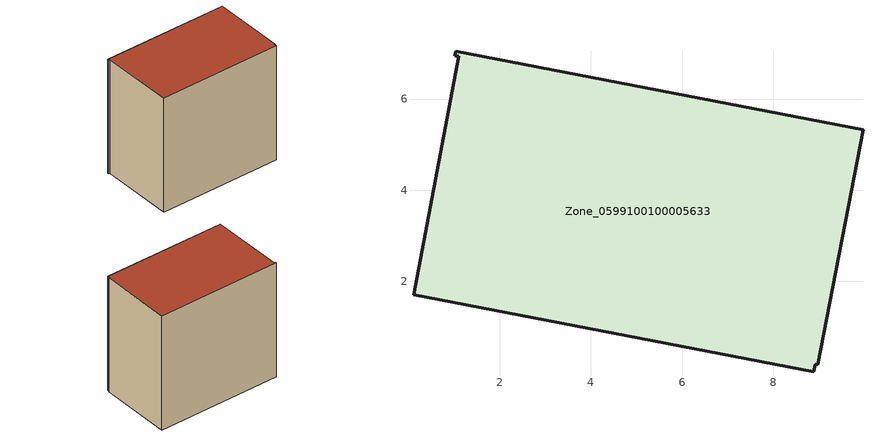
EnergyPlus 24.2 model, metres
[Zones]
Zone_0599100100005633
 floor ground (C_G): 8.89,0.01 0.1,1.71 1.1,6.94 1.01,6.96 1.03,7.05 9.97,5.33 8.98,0.17 8.92,0.18 z0
 wall outside (C_F): 8.98,0.17 9.97,5.33 1.03,7.05 1.01,6.96 1.1,6.94 0.1,1.71 8.89,0.01 8.92,0.18 8.98,0.17 z0:8.68
 roof outside (C_R): 1.1,6.94 0.1,1.71 8.89,0.01 8.92,0.18 8.98,0.17 9.97,5.33 1.03,7.05 1.01,6.96 z8.68
[BUILDING]
Pand.0599100100005633: North Axis=0; Terrain=City; Loads Convergence Tolerance Value=0.04; Temperature Convergence Tolerance Value=0.4; Solar Distribution=FullExterior; Maximum Number of Warmup Days=25; Minimum Number of Warmup Days=1
[Site:Location]
Rotterdam.The.Hague.AP_ZH_NLD Design_Conditions: Latitude=51.96; Longitude=4.45; Time Zone=1; Elevation=-4.5
[SITE:GROUNDTEMPERATURE:BUILDINGSURFACE]
18, 18, 18, 18, 18, 18, 18, 18, 18, 18, 18, 18
[MATERIAL] Thermal Absorptance=0.9; Solar Absorptance=0.7; Visible Absorptance=0.7
Name | Roughness | Thickness | Conductivity | Density | Specific Heat
G.TI.2006-2014 | MediumSmooth | 0.15 | 0.06 | 540 | 1210
F.TI.2006-2014 | Rough | 0.3 | 0.12 | 1920 | 840
R.TI.2006-2014 | MediumRough | 0.2 | 0.08 | 1500 | 1000
[CONSTRUCTION]
C_G: G.TI.2006-2014
C_F: F.TI.2006-2014
C_R: R.TI.2006-2014
[ZONE]
Zone_0599100100005633: Type=1; Multiplier=1; Ceiling Height=Autocalculate; Volume=Autocalculate; Floor Area=autocalculate; Part of Total Floor Area=Yes
[ZONEINFILTRATION:DESIGNFLOWRATE]
Infil_Zone_0599100100005633: Zone or ZoneList or Space or SpaceList=Zone_0599100100005633; Schedule=AlwaysOn; Design Flow Rate Calculation Method=Flow/Area; Flow Rate per Floor Area=0.0015; Constant Term Coefficient=1; Temperature Term Coefficient=0; Velocity Term Coefficient=0; Velocity Squared Term Coefficient=0
[HVACTEMPLATE:ZONE:IDEALLOADSAIRSYSTEM]
Zone_0599100100005633: Maximum Heating Supply Air Temperature=50; Minimum Cooling Supply Air Temperature=13; Maximum Heating Supply Air Humidity Ratio=0.0156; Minimum Cooling Supply Air Humidity Ratio=0.0077; Heating Limit=NoLimit; Cooling Limit=NoLimit; Dehumidification Control Type=ConstantSensibleHeatRatio; Cooling Sensible Heat Ratio=0.7; Dehumidification Setpoint=60; Humidification Control Type=None; Humidification Setpoint=30; Outdoor Air Method=None; Outdoor Air Flow Rate per Person=0.00944; Outdoor Air Flow Rate per Zone Floor Area=0; Outdoor Air Flow Rate per Zone=0; Demand Controlled Ventilation Type=None; Outdoor Air Economizer Type=NoEconomizer; Heat Recovery Type=None; Sensible Heat Recovery Effectiveness=0.7; Latent Heat Recovery Effectiveness=0.65
[ZONECONTROL:THERMOSTAT]
ThermostatControl_Zone_0599100100005633: Zone or ZoneList=Zone_0599100100005633; Control Type Schedule=DualSetpointControlType; Control 1=Thermostat_Zone_0599100100005633; Temperature Difference Between Cutout And Setpoint=0
[THERMOSTATSETPOINT:DUALSETPOINT]
Thermostat_Zone_0599100100005633: Heating Setpoint Temperature Schedule=HeatingSetpoint_Zone_0599100100005633; Cooling Setpoint Temperature Schedule=CoolingSetpoint_Zone_0599100100005633
[SCHEDULE:COMPACT]
HeatingSetpoint_Zone_0599100100005633: Through: 12/31, For: AllDays, Until: 24:00, 21
CoolingSetpoint_Zone_0599100100005633: Through: 12/31, For: AllDays, Until: 24:00, 24
DualSetpointControlType: Through: 12/31, For: AllDays, Until: 24:00, 4
AlwaysOn: Through: 12/31, For: AllDays, Until: 24:00, 1
